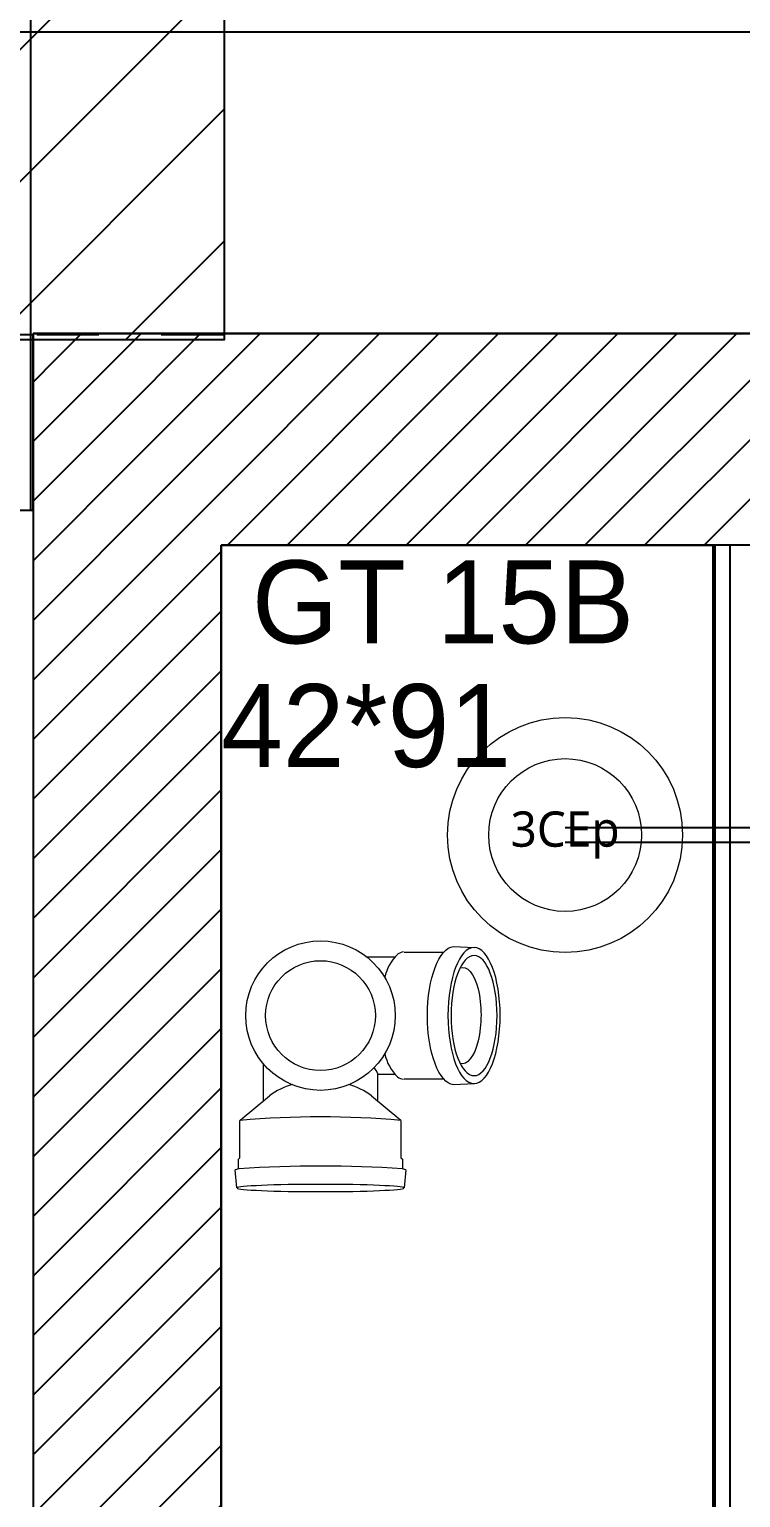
# Model space of a CAD drawing. Header units: centimetres. Extents: x 2648 to 12729, y 1890 to 6224.
# Drawn here: x 9812.5 to 9873, y 4053.4 to 4178.3 of the extents above; entities that cross this region are included whole.
import ezdxf

# ---------------------------------------------------------------- set-up
doc = ezdxf.new("R2010")
doc.units = ezdxf.units.CM
doc.linetypes.add('ISO-03', pattern=[1.5, 0.6, -0.9])
doc.linetypes.add('VW-01', pattern=[0.41656, 0.20828, -0.20828])
for name, color, linetype in [('B aménagement intérieur', 252, 'Continuous'), ('B Faux plafonds', 9, 'Continuous'), ('B GÈnÈral_Hatch', 252, 'Continuous'), ('B Général', 252, 'Continuous'), ('C ANNOTATIONS-prestations', 252, 'Continuous'), ('C ANNOTATIONS-prestations_Hatch', 252, 'Continuous'), ('C ANNOTATIONS-textes-numérotation gaine', 252, 'ISO-03'), ('F REMPLISSAGE-vert clair', 252, 'Continuous'), ('F REMPLISSAGE-vert foncé', 252, 'Continuous'), ('prlm-EAU-CHU', 42, 'Continuous'), ('prlm-GT', 242, 'Continuous'), ('prlm-MOD', 64, 'Continuous')]:
    doc.layers.add(name, color=color, linetype=linetype)
doc.layers.add('prlm-CHAUFF', color=4, linetype='Continuous', lineweight=25)
doc.layers.add('prlm-GAZ', color=2, linetype='Continuous', lineweight=25)
doc.styles.add('Eurostile', font='Eurosti.TTF')
doc.styles.add('Trebuchet MS (bold italic)', font='trebucbi.ttf')
pattern_1 = [(45, (0, 0), (2.4253472, -2.6458333), [])]

# ---------------------------------------------------------------- blocks, each defined once
blk = doc.blocks.new('B 80.T3 BS 107 (2D)')
at = {"layer": 'B Général', "linetype": 'Continuous'}
blk.add_line((-456.28, 254.51), (-456.28, 163.48), dxfattribs=at)
at = {"layer": 'F REMPLISSAGE-vert clair'}
blk.add_line((-454.98, 254.51), (-454.98, 162.18), dxfattribs=at)
at = {"layer": 'F REMPLISSAGE-vert foncé', "linetype": 'Continuous'}
blk.add_line((-456.28, 254.51), (-456.28, 163.48), dxfattribs=at)
at = {"layer": 'F REMPLISSAGE-vert foncé'}
blk.add_line((-454.98, 254.51), (-454.98, 162.18), dxfattribs=at)
blk = doc.blocks.new('B 80.Groupe-22-1')
at = {"layer": 'C ANNOTATIONS-textes-numérotation gaine', "linetype": 'VW-01', "ltscale": 25.4, "flags": 128}
blk.add_lwpolyline([(9828.81, 4134.41), (9870.81, 4134.41), (9870.81, 4043.34), (9828.81, 4043.34)], close=True, dxfattribs=at)
at = {"layer": 'C ANNOTATIONS-textes-numérotation gaine', "insert": (9828.8, 4133.11), "char_height": 7.059, "width": 42.012, "attachment_point": 1, "line_spacing_factor": 0.894142, "style": 'Eurostile'}
blk.add_mtext(' GT 15B\\P42*91', dxfattribs=at)
blk = doc.blocks.new('xi.aam33')
at = {"layer": 'prlm-EAU-CHU', "color": 0, "lineweight": 13}
for p, q in [((-5.89, 11.33), (-5.8, 13.12)), ((5.8, 13.12), (5.89, 11.33)), ((-5.41, 7.11), (-5.41, 10.46)), ((5.41, 10.46), (5.41, 7.11)), ((-5, 3.93), (-5, 6.32)), ((5, 6.32), (5, 4.87)), ((6.83, 4.34), (8.91, 6.84)), ((8.92, 6.85), (12.09, 6.85)), ((12.09, 6.85), (12.22, 6.97)), ((12.22, 6.97), (13.03, 6.97)), ((13.12, 7.25), (13.03, 6.97)), ((13.12, 7.25), (14.67, 7.11)), ((7.27, 4.87), (4.96, 4.87)), ((4.09, -4.87), (7.27, -4.87)), ((8.91, -6.84), (6.83, -4.34)), ((12.09, -6.85), (8.92, -6.85)), ((12.22, -6.97), (12.09, -6.85)), ((13.03, -6.97), (12.22, -6.97)), ((13.03, -6.94), (13.12, -7.25)), ((14.67, -7.11), (13.12, -7.25))]:
    blk.add_line(p, q, dxfattribs=at)
at = {"layer": 'prlm-EAU-CHU', "color": 0, "lineweight": 13, "flags": 128}
blk.add_lwpolyline([(4.96, 4.87), (4.86, 4.84), (4.68, 4.73), (4.43, 4.56)], dxfattribs=at)
at = {"layer": 'prlm-EAU-CHU', "color": 0, "lineweight": 13}
for radius in [6.36, 4.67]:
    blk.add_circle((0, 0), radius, dxfattribs=at)
for centre, radius, start, end in [((-4.48, 7.14), 0.936, 184.6605, 218.1259), ((-2.54, 9.09), 3.68, 223.507, 258.776), ((2.54, 9.09), 3.68, 281.224, 316.493), ((4.48, 7.14), 0.936, 321.8741, 355.3395), ((87.18, 0), 78.56, 174.9975, 185.0025), ((119.65, -0.01), 106.84, 176.2523, 183.719), ((11.68, 0.73), 6.05, 143.4458, 163.8668), ((11.68, -0.73), 6.05, 196.1332, 216.5542)]:
    blk.add_arc(centre, radius, start, end, dxfattribs=at)
at = {"layer": 'prlm-EAU-CHU', "color": 0, "lineweight": 13, "extrusion": (0, 0, -1)}
for centre, major_axis, ratio in [((0, 13.07), (-5.79, 0), 0.383426), ((0, 13.07), (-5.11, 0), 0.383329), ((14.67, 0), (0, -7.1), 0.043635)]:
    blk.add_ellipse(centre, major_axis=major_axis, ratio=ratio, dxfattribs=at)
for centre, major_axis, ratio, start_param, end_param in [((0, 12.09), (4.1, -0.03), 0.383971, 2.986035, 6.398097), ((0, 11.41), (5.89, 0), 0.391508, 0.036281, 3.105311)]:
    blk.add_ellipse(centre, major_axis=major_axis, ratio=ratio, start_param=start_param, end_param=end_param, dxfattribs=at)
blk = doc.blocks.new('xi.3cep130-200')
at = {"layer": 'B Général', "lineweight": 18}
for radius in [10, 6.5]:
    blk.add_circle((0, 0), radius, dxfattribs=at)
at = {"layer": 'B Général', "insert": (0, 0), "char_height": 3.002, "width": 9.7815, "attachment_point": 5, "line_spacing_factor": 1.003317, "style": 'Trebuchet MS (bold italic)'}
blk.add_mtext('3CEp', dxfattribs=at)

msp = doc.modelspace()

# ---------------------------------------------------------------- hatches: boundary and pattern name
at = {"layer": 'B GÈnÈral_Hatch', "linetype": 'Continuous'}
h = msp.add_hatch(dxfattribs=at)
h.set_pattern_fill('50_BETON', color=256, style=0, pattern_type=2)
h.set_pattern_definition(pattern_1)
h.paths.add_polyline_path([(9812.796, 4152.409), (9828.796, 4134.409), (10062.199, 4134.409), (10062.199, 4152.409)])
h = msp.add_hatch(dxfattribs=at)
h.set_pattern_fill('50_BETON', color=256, style=0, pattern_type=2)
h.set_pattern_definition(pattern_1)
h.paths.add_polyline_path([(9828.796, 3551.389), (9828.796, 4134.409), (9812.796, 4152.409), (9812.796, 3517.389)])
at = {"layer": 'C ANNOTATIONS-prestations_Hatch', "linetype": 'Continuous'}
h = msp.add_hatch(dxfattribs=at)
h.set_pattern_fill('DALETTES TERRASSE 50X50', color=256, scale=1.406016, style=0, pattern_type=2)
h.set_pattern_definition([(0, (9531.354, 4152.3), (4e-15, -70.301), []), (-90, (9531.354, 4152.3), (70.301, 0), [])])
h.paths.add_polyline_path([(9060.796, 4282.297), (9060.796, 3065.389), (9190.796, 3065.389), (9190.796, 3716.389), (9189.484, 3716.389), (9189.484, 4137.39), (9812.796, 4137.39), (9812.796, 4152.409), (10206.786, 4152.297), (10206.786, 4282.297)])
at = {"layer": 'prlm-MOD'}
h = msp.add_hatch(dxfattribs=at)
h.set_pattern_fill('ANSI31', color=256, scale=2.5)
h.paths.add_polyline_path([(9797.019, 4231.306), (9797.019, 4151.907), (9829.1, 4151.907), (9829.1, 4282.345), (9797.019, 4282.345)])

# ---------------------------------------------------------------- linework, layer by layer
at = {"layer": 'B Faux plafonds', "linetype": 'VW-01', "ltscale": 25.4, "flags": 128}
msp.add_lwpolyline([(9797.019, 4231.478), (9797.019, 4152.345), (9829.1, 4152.345), (9829.1, 4282.345), (9797.019, 4282.345), (9797.019, 4231.478)], dxfattribs=at)
at = {"layer": 'B Général', "linetype": 'Continuous', "lineweight": 18}
for p, q in [((10062.199, 4152.409), (9812.796, 4152.409)), ((9812.796, 4152.409), (9812.796, 3517.389)), ((10062.199, 4134.409), (9828.796, 4134.409)), ((9828.796, 4134.409), (9828.796, 3551.389))]:
    msp.add_line(p, q, dxfattribs=at)
at = {"layer": 'B Général', "linetype": 'Continuous'}
for p, q in [((10062.199, 4152.409), (9812.796, 4152.409)), ((9812.796, 4152.409), (9812.796, 3517.389)), ((10062.199, 4134.409), (9828.796, 4134.409)), ((9828.796, 4134.409), (9828.796, 3551.389))]:
    msp.add_line(p, q, dxfattribs=at)
at = {"layer": 'C ANNOTATIONS-prestations', "linetype": 'Continuous', "flags": 128}
msp.add_lwpolyline([(9060.796, 4282.297), (9060.796, 3065.389), (9190.796, 3065.389), (9190.796, 3716.389), (9189.484, 3716.389), (9189.484, 4137.39), (9812.796, 4137.39), (9812.796, 4152.409), (10206.786, 4152.297), (10206.786, 4282.297)], close=True, dxfattribs=at)
at = {"layer": 'prlm-CHAUFF', "ltscale": 50}
for p, q in [((9890.808, 4110.37), (9858.078, 4110.37)), ((9890.808, 4109.12), (9858.078, 4109.12))]:
    msp.add_line(p, q, dxfattribs=at)
at = {"layer": 'prlm-GAZ'}
msp.add_lwpolyline([(9895.008, 4135.025), (9895.008, 4178.074), (9417.741, 4178.074), (9390.004, 4084.128)], dxfattribs=at)
at = {"layer": 'prlm-GT'}
msp.add_lwpolyline([(9828.796, 4134.411), (9870.66, 4134.411), (9870.66, 4043.38), (9828.796, 4043.38)], close=True, dxfattribs=at)
at = {"layer": 'prlm-MOD'}
msp.add_lwpolyline([(9797.019, 4231.306), (9797.019, 4151.907), (9829.1, 4151.907), (9829.1, 4282.345), (9797.019, 4282.345), (9797.019, 4231.306)], dxfattribs=at)

# ---------------------------------------------------------------- block references
at = {"layer": 'B aménagement intérieur'}
msp.add_blockref('B 80.T3 BS 107 (2D)', (10327.092, 3879.899), dxfattribs=at)
at = {"layer": 'C ANNOTATIONS-textes-numérotation gaine'}
msp.add_blockref('B 80.Groupe-22-1', (0, 0), dxfattribs=at)
at = {"layer": 'prlm-CHAUFF'}
msp.add_blockref('xi.3cep130-200', (9858.078, 4109.745), dxfattribs=at)
at = {"layer": 'prlm-EAU-CHU', "ltscale": 50, "rotation": 270}
msp.add_blockref('xi.aam33', (9837.26, 4094.379), dxfattribs=at)

doc.saveas('drawing.dxf')
